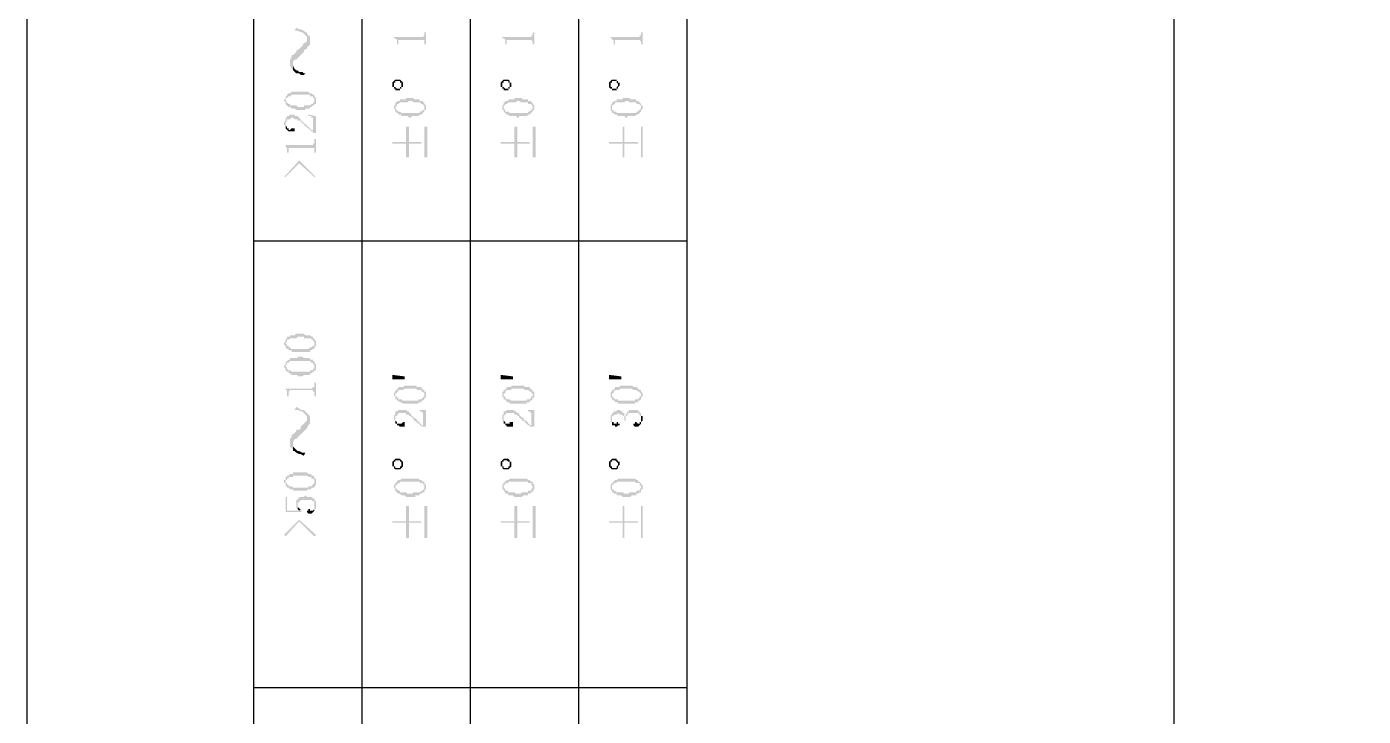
# Model space of a CAD drawing. Header units: millimetres. Extents: x 7018 to 13530, y 4187 to 5692.
# Drawn here: x 7512.01 to 7551.54, y 4781.59 to 4802 of the extents above; entities that cross this region are included whole.
import ezdxf

# ---------------------------------------------------------------- set-up
doc = ezdxf.new("R2010")
doc.units = ezdxf.units.MM

msp = doc.modelspace()

# ---------------------------------------------------------------- hatches: boundary and pattern name
at = {"transparency": 33554559}
for points in [[(7519.799, 4800.932), (7519.799, 4800.842), (7519.844, 4800.751), (7519.89, 4800.706), (7519.89, 4800.887), (7519.89, 4800.977), (7519.935, 4801.022), (7519.98, 4801.022), (7520.025, 4801.067), (7520.07, 4801.113), (7520.115, 4801.158), (7520.16, 4801.203), (7520.206, 4801.248), (7520.206, 4801.293), (7520.251, 4801.338), (7520.296, 4801.338), (7520.296, 4801.609), (7520.296, 4801.564), (7520.251, 4801.519), (7520.206, 4801.519), (7520.16, 4801.428), (7520.115, 4801.383), (7520.115, 4801.383), (7520.07, 4801.338), (7519.98, 4801.293), (7519.98, 4801.248), (7519.935, 4801.203), (7519.89, 4801.158), (7519.844, 4801.158), (7519.844, 4801.113), (7519.799, 4801.022), (7519.799, 4800.977)], [(7519.935, 4801.88), (7520.025, 4801.88), (7520.115, 4801.835), (7520.16, 4801.835), (7520.206, 4801.79), (7520.206, 4801.79), (7520.251, 4801.744), (7520.296, 4801.699), (7520.296, 4801.338), (7520.296, 4801.383), (7520.341, 4801.428), (7520.386, 4801.474), (7520.386, 4801.699), (7520.341, 4801.744), (7520.296, 4801.79), (7520.296, 4801.835), (7520.251, 4801.835), (7520.206, 4801.88), (7520.115, 4801.925), (7520.07, 4801.925), (7519.98, 4801.97)], [(7522.868, 4801.699), (7522.868, 4801.654), (7522.913, 4801.654), (7522.959, 4801.609), (7522.959, 4801.564), (7522.959, 4801.474), (7523.004, 4801.474), (7523.004, 4801.564), (7523.004, 4801.609), (7523.771, 4801.609), (7523.771, 4801.564), (7523.771, 4801.474), (7523.816, 4801.474), (7523.816, 4801.835), (7523.771, 4801.835), (7523.771, 4801.79), (7523.771, 4801.744), (7523.771, 4801.744), (7523.726, 4801.699), (7523.681, 4801.699)], [(7526.073, 4801.699), (7526.073, 4801.654), (7526.118, 4801.654), (7526.163, 4801.609), (7526.163, 4801.564), (7526.163, 4801.474), (7526.208, 4801.474), (7526.208, 4801.564), (7526.208, 4801.609), (7526.93, 4801.609), (7526.975, 4801.564), (7526.975, 4801.474), (7527.02, 4801.474), (7527.02, 4801.835), (7526.975, 4801.835), (7526.975, 4801.79), (7526.975, 4801.744), (7526.93, 4801.744), (7526.93, 4801.699), (7526.885, 4801.699)], [(7529.277, 4801.699), (7529.277, 4801.654), (7529.322, 4801.654), (7529.322, 4801.609), (7529.367, 4801.609), (7529.367, 4801.564), (7529.367, 4801.474), (7529.412, 4801.474), (7529.412, 4801.564), (7529.412, 4801.609), (7530.135, 4801.609), (7530.18, 4801.564), (7530.18, 4801.474), (7530.225, 4801.474), (7530.225, 4801.835), (7530.18, 4801.835), (7530.18, 4801.79), (7530.18, 4801.744), (7530.135, 4801.744), (7530.135, 4801.699), (7530.089, 4801.699)], [(7519.89, 4800.706), (7519.89, 4800.706), (7519.935, 4800.661), (7519.98, 4800.616), (7520.07, 4800.616), (7520.115, 4800.571), (7520.206, 4800.571), (7520.251, 4800.616), (7520.206, 4800.616), (7520.16, 4800.661), (7520.07, 4800.661), (7520.025, 4800.706), (7519.98, 4800.706), (7519.935, 4800.751), (7519.89, 4800.842), (7519.89, 4800.887)], [(7522.823, 4800.3), (7522.823, 4800.255), (7522.823, 4800.21), (7522.868, 4800.21), (7522.868, 4800.165), (7522.868, 4800.3), (7522.868, 4800.345), (7522.913, 4800.345), (7522.913, 4800.39), (7523.049, 4800.39), (7523.049, 4800.345), (7523.094, 4800.345), (7523.094, 4800.3), (7523.094, 4800.165), (7523.094, 4800.21), (7523.139, 4800.21), (7523.139, 4800.255), (7523.139, 4800.3), (7523.139, 4800.345), (7523.139, 4800.345), (7523.094, 4800.39), (7523.094, 4800.39), (7523.049, 4800.436), (7522.913, 4800.436), (7522.868, 4800.39), (7522.868, 4800.39), (7522.823, 4800.345)], [(7526.028, 4800.3), (7526.028, 4800.255), (7526.028, 4800.21), (7526.073, 4800.21), (7526.073, 4800.165), (7526.073, 4800.3), (7526.073, 4800.345), (7526.118, 4800.345), (7526.118, 4800.39), (7526.253, 4800.39), (7526.253, 4800.345), (7526.298, 4800.345), (7526.298, 4800.3), (7526.298, 4800.165), (7526.298, 4800.21), (7526.343, 4800.21), (7526.343, 4800.255), (7526.343, 4800.3), (7526.343, 4800.345), (7526.298, 4800.345), (7526.298, 4800.39), (7526.298, 4800.39), (7526.253, 4800.436), (7526.118, 4800.436), (7526.073, 4800.39), (7526.073, 4800.39), (7526.028, 4800.345)], [(7529.232, 4800.3), (7529.232, 4800.255), (7529.232, 4800.21), (7529.232, 4800.21), (7529.277, 4800.165), (7529.277, 4800.3), (7529.277, 4800.345), (7529.322, 4800.345), (7529.322, 4800.39), (7529.458, 4800.39), (7529.458, 4800.345), (7529.458, 4800.345), (7529.503, 4800.3), (7529.503, 4800.165), (7529.503, 4800.21), (7529.503, 4800.21), (7529.548, 4800.255), (7529.548, 4800.3), (7529.548, 4800.345), (7529.503, 4800.345), (7529.503, 4800.39), (7529.458, 4800.39), (7529.458, 4800.436), (7529.322, 4800.436), (7529.277, 4800.39), (7529.277, 4800.39), (7529.232, 4800.345)], [(7519.619, 4799.804), (7519.619, 4799.804), (7519.664, 4799.759), (7519.664, 4799.713), (7519.664, 4799.849), (7519.664, 4799.849), (7519.709, 4799.894), (7519.709, 4799.894), (7519.754, 4799.939), (7519.799, 4799.939), (7519.844, 4799.984), (7520.386, 4799.984), (7520.386, 4799.939), (7520.476, 4799.939), (7520.476, 4799.894), (7520.521, 4799.894), (7520.521, 4799.849), (7520.521, 4799.804), (7520.521, 4799.984), (7520.476, 4799.984), (7520.431, 4800.029), (7520.386, 4800.029), (7520.341, 4800.074), (7519.844, 4800.074), (7519.799, 4800.029), (7519.754, 4800.029), (7519.709, 4799.984), (7519.709, 4799.939), (7519.664, 4799.939), (7519.664, 4799.849), (7519.619, 4799.849)], [(7522.868, 4800.165), (7522.913, 4800.165), (7522.913, 4800.12), (7523.049, 4800.12), (7523.049, 4800.165), (7523.094, 4800.165), (7523.094, 4800.3), (7523.094, 4800.255), (7523.094, 4800.21), (7523.049, 4800.21), (7523.049, 4800.165), (7522.959, 4800.165), (7522.913, 4800.21), (7522.868, 4800.21), (7522.868, 4800.3), (7522.868, 4800.3)], [(7526.073, 4800.165), (7526.118, 4800.165), (7526.118, 4800.12), (7526.253, 4800.12), (7526.253, 4800.165), (7526.298, 4800.165), (7526.298, 4800.3), (7526.298, 4800.255), (7526.298, 4800.21), (7526.253, 4800.21), (7526.253, 4800.165), (7526.163, 4800.165), (7526.118, 4800.21), (7526.073, 4800.21), (7526.073, 4800.3), (7526.073, 4800.3)], [(7529.277, 4800.165), (7529.322, 4800.165), (7529.322, 4800.12), (7529.458, 4800.12), (7529.458, 4800.165), (7529.503, 4800.165), (7529.503, 4800.3), (7529.503, 4800.255), (7529.503, 4800.255), (7529.458, 4800.21), (7529.458, 4800.165), (7529.322, 4800.165), (7529.322, 4800.21), (7529.277, 4800.21), (7529.277, 4800.3), (7529.277, 4800.3)], [(7519.664, 4799.713), (7519.709, 4799.668), (7519.709, 4799.668), (7519.754, 4799.623), (7519.799, 4799.623), (7519.844, 4799.578), (7519.935, 4799.578), (7519.98, 4799.533), (7520.251, 4799.533), (7520.251, 4799.578), (7520.386, 4799.578), (7520.386, 4799.623), (7520.431, 4799.623), (7520.476, 4799.668), (7520.521, 4799.668), (7520.521, 4799.713), (7520.567, 4799.713), (7520.567, 4799.759), (7520.567, 4799.804), (7520.567, 4799.849), (7520.567, 4799.894), (7520.567, 4799.894), (7520.521, 4799.939), (7520.521, 4799.804), (7520.521, 4799.759), (7520.476, 4799.759), (7520.476, 4799.713), (7520.431, 4799.713), (7520.386, 4799.668), (7520.206, 4799.668), (7520.206, 4799.623), (7520.025, 4799.623), (7519.98, 4799.668), (7519.799, 4799.668), (7519.799, 4799.713), (7519.754, 4799.713), (7519.709, 4799.759), (7519.709, 4799.759), (7519.664, 4799.804), (7519.664, 4799.804)], [(7522.868, 4799.623), (7522.868, 4799.578), (7522.868, 4799.578), (7522.913, 4799.533), (7522.913, 4799.488), (7522.913, 4799.623), (7522.913, 4799.623), (7522.959, 4799.668), (7522.959, 4799.713), (7523.004, 4799.713), (7523.049, 4799.759), (7523.274, 4799.759), (7523.32, 4799.804), (7523.41, 4799.804), (7523.455, 4799.759), (7523.636, 4799.759), (7523.681, 4799.713), (7523.726, 4799.713), (7523.726, 4799.668), (7523.771, 4799.668), (7523.771, 4799.623), (7523.771, 4799.759), (7523.726, 4799.759), (7523.726, 4799.804), (7523.636, 4799.804), (7523.636, 4799.849), (7523.455, 4799.849), (7523.455, 4799.894), (7523.229, 4799.894), (7523.229, 4799.849), (7523.049, 4799.849), (7523.049, 4799.804), (7522.959, 4799.804), (7522.959, 4799.759), (7522.913, 4799.759), (7522.913, 4799.713), (7522.913, 4799.668), (7522.868, 4799.668)], [(7522.913, 4799.488), (7522.959, 4799.443), (7523.004, 4799.443), (7523.004, 4799.397), (7523.094, 4799.397), (7523.094, 4799.352), (7523.274, 4799.352), (7523.32, 4799.307), (7523.365, 4799.307), (7523.41, 4799.352), (7523.59, 4799.352), (7523.636, 4799.397), (7523.681, 4799.397), (7523.726, 4799.443), (7523.726, 4799.443), (7523.771, 4799.488), (7523.771, 4799.533), (7523.816, 4799.533), (7523.816, 4799.578), (7523.816, 4799.623), (7523.816, 4799.668), (7523.816, 4799.668), (7523.771, 4799.713), (7523.771, 4799.578), (7523.771, 4799.533), (7523.726, 4799.533), (7523.681, 4799.488), (7523.636, 4799.488), (7523.636, 4799.443), (7523.094, 4799.443), (7523.049, 4799.488), (7523.004, 4799.488), (7522.959, 4799.533), (7522.959, 4799.533), (7522.913, 4799.578), (7522.913, 4799.623)], [(7526.073, 4799.623), (7526.073, 4799.578), (7526.073, 4799.533), (7526.118, 4799.533), (7526.118, 4799.488), (7526.118, 4799.623), (7526.118, 4799.668), (7526.163, 4799.668), (7526.163, 4799.713), (7526.208, 4799.713), (7526.253, 4799.759), (7526.479, 4799.759), (7526.524, 4799.804), (7526.614, 4799.804), (7526.614, 4799.759), (7526.84, 4799.759), (7526.84, 4799.713), (7526.93, 4799.713), (7526.93, 4799.668), (7526.975, 4799.668), (7526.975, 4799.623), (7526.975, 4799.759), (7526.93, 4799.759), (7526.93, 4799.804), (7526.84, 4799.804), (7526.84, 4799.849), (7526.659, 4799.849), (7526.659, 4799.894), (7526.434, 4799.894), (7526.434, 4799.849), (7526.253, 4799.849), (7526.253, 4799.804), (7526.163, 4799.804), (7526.163, 4799.759), (7526.118, 4799.759), (7526.118, 4799.713), (7526.118, 4799.713), (7526.073, 4799.668)], [(7526.118, 4799.488), (7526.163, 4799.443), (7526.163, 4799.443), (7526.208, 4799.397), (7526.253, 4799.397), (7526.298, 4799.352), (7526.479, 4799.352), (7526.524, 4799.307), (7526.569, 4799.307), (7526.569, 4799.352), (7526.795, 4799.352), (7526.84, 4799.397), (7526.885, 4799.397), (7526.93, 4799.443), (7526.93, 4799.443), (7526.975, 4799.488), (7526.975, 4799.533), (7527.02, 4799.533), (7527.02, 4799.578), (7527.02, 4799.623), (7527.02, 4799.668), (7527.02, 4799.668), (7526.975, 4799.713), (7526.975, 4799.578), (7526.975, 4799.578), (7526.93, 4799.533), (7526.93, 4799.533), (7526.885, 4799.488), (7526.84, 4799.488), (7526.84, 4799.443), (7526.298, 4799.443), (7526.253, 4799.488), (7526.163, 4799.488), (7526.163, 4799.533), (7526.163, 4799.533), (7526.118, 4799.578), (7526.118, 4799.623)], [(7529.277, 4799.623), (7529.277, 4799.578), (7529.277, 4799.533), (7529.277, 4799.533), (7529.322, 4799.488), (7529.322, 4799.623), (7529.322, 4799.668), (7529.367, 4799.668), (7529.367, 4799.713), (7529.412, 4799.713), (7529.412, 4799.759), (7529.683, 4799.759), (7529.728, 4799.804), (7529.819, 4799.804), (7529.819, 4799.759), (7530.044, 4799.759), (7530.044, 4799.713), (7530.135, 4799.713), (7530.135, 4799.668), (7530.18, 4799.668), (7530.18, 4799.623), (7530.18, 4799.713), (7530.135, 4799.759), (7530.135, 4799.759), (7530.089, 4799.804), (7530.044, 4799.804), (7530.044, 4799.849), (7529.864, 4799.849), (7529.819, 4799.894), (7529.638, 4799.894), (7529.638, 4799.849), (7529.458, 4799.849), (7529.458, 4799.804), (7529.367, 4799.804), (7529.367, 4799.759), (7529.322, 4799.759), (7529.322, 4799.713), (7529.322, 4799.713), (7529.277, 4799.668)], [(7529.322, 4799.488), (7529.322, 4799.443), (7529.367, 4799.443), (7529.412, 4799.397), (7529.458, 4799.397), (7529.503, 4799.352), (7529.683, 4799.352), (7529.728, 4799.307), (7529.774, 4799.307), (7529.774, 4799.352), (7529.999, 4799.352), (7530.044, 4799.397), (7530.089, 4799.397), (7530.135, 4799.443), (7530.135, 4799.443), (7530.18, 4799.488), (7530.18, 4799.533), (7530.18, 4799.533), (7530.225, 4799.578), (7530.225, 4799.623), (7530.225, 4799.668), (7530.18, 4799.668), (7530.18, 4799.713), (7530.18, 4799.578), (7530.18, 4799.578), (7530.135, 4799.533), (7530.135, 4799.533), (7530.089, 4799.488), (7530.044, 4799.488), (7530.044, 4799.443), (7529.458, 4799.443), (7529.458, 4799.488), (7529.367, 4799.488), (7529.367, 4799.533), (7529.322, 4799.533), (7529.322, 4799.578), (7529.322, 4799.623)], [(7519.619, 4799.127), (7519.619, 4799.082), (7519.664, 4799.082), (7519.664, 4798.991), (7519.664, 4799.127), (7519.664, 4799.172), (7519.664, 4799.172), (7519.709, 4799.217), (7519.709, 4799.262), (7519.799, 4799.262), (7519.844, 4799.307), (7519.89, 4799.307), (7519.935, 4799.262), (7520.025, 4799.262), (7520.025, 4799.217), (7520.115, 4799.217), (7520.115, 4799.172), (7520.16, 4799.172), (7520.16, 4799.127), (7520.206, 4799.127), (7520.206, 4799.082), (7520.251, 4799.082), (7520.251, 4799.036), (7520.296, 4799.036), (7520.296, 4798.991), (7520.341, 4798.991), (7520.386, 4798.946), (7520.386, 4798.946), (7520.431, 4798.901), (7520.476, 4798.901), (7520.476, 4798.856), (7520.476, 4798.946), (7520.431, 4798.946), (7520.386, 4798.991), (7520.386, 4798.991), (7520.341, 4799.036), (7520.341, 4799.036), (7520.296, 4799.082), (7520.296, 4799.082), (7520.251, 4799.127), (7520.206, 4799.127), (7520.206, 4799.172), (7520.16, 4799.172), (7520.16, 4799.217), (7520.115, 4799.217), (7520.115, 4799.262), (7520.115, 4799.262), (7520.07, 4799.307), (7520.07, 4799.307), (7520.025, 4799.352), (7519.935, 4799.352), (7519.935, 4799.397), (7519.799, 4799.397), (7519.754, 4799.352), (7519.709, 4799.352), (7519.709, 4799.307), (7519.664, 4799.307), (7519.664, 4799.262), (7519.664, 4799.217), (7519.664, 4799.217), (7519.619, 4799.172)], [(7520.341, 4799.397), (7520.341, 4799.352), (7520.431, 4799.352), (7520.431, 4799.307), (7520.476, 4799.307), (7520.476, 4799.262), (7520.476, 4798.856), (7520.567, 4798.856), (7520.567, 4799.352)], [(7519.664, 4798.991), (7519.664, 4798.991), (7519.709, 4798.946), (7519.709, 4798.946), (7519.754, 4798.901), (7519.935, 4798.901), (7519.935, 4798.991), (7519.844, 4798.991), (7519.799, 4798.946), (7519.754, 4798.946), (7519.754, 4798.991), (7519.709, 4798.991), (7519.709, 4799.036), (7519.709, 4799.036), (7519.664, 4799.082), (7519.664, 4799.127)], [(7522.823, 4798.585), (7522.823, 4798.54), (7523.229, 4798.54), (7523.229, 4798.134), (7523.32, 4798.134), (7523.32, 4798.54), (7523.681, 4798.54), (7523.681, 4798.585), (7523.32, 4798.585), (7523.32, 4799.036), (7523.229, 4799.036), (7523.229, 4798.585)], [(7523.861, 4798.134), (7523.861, 4799.036), (7523.771, 4799.036), (7523.771, 4798.134)], [(7526.028, 4798.585), (7526.028, 4798.54), (7526.434, 4798.54), (7526.434, 4798.134), (7526.524, 4798.134), (7526.524, 4798.54), (7526.885, 4798.54), (7526.885, 4798.585), (7526.524, 4798.585), (7526.524, 4799.036), (7526.434, 4799.036), (7526.434, 4798.585)], [(7527.066, 4798.134), (7527.066, 4799.036), (7526.975, 4799.036), (7526.975, 4798.134)], [(7529.232, 4798.585), (7529.232, 4798.54), (7529.638, 4798.54), (7529.638, 4798.134), (7529.683, 4798.134), (7529.683, 4798.54), (7530.089, 4798.54), (7530.089, 4798.585), (7529.683, 4798.585), (7529.683, 4799.036), (7529.638, 4799.036), (7529.638, 4798.585)], [(7530.225, 4798.134), (7530.225, 4799.036), (7530.18, 4799.036), (7530.18, 4798.134)], [(7519.619, 4798.495), (7519.664, 4798.495), (7519.664, 4798.45), (7519.664, 4798.45), (7519.709, 4798.405), (7519.709, 4798.359), (7519.709, 4798.269), (7519.754, 4798.269), (7519.754, 4798.405), (7520.521, 4798.405), (7520.521, 4798.359), (7520.521, 4798.269), (7520.567, 4798.269), (7520.567, 4798.675), (7520.521, 4798.675), (7520.521, 4798.585), (7520.521, 4798.54), (7520.476, 4798.54), (7520.476, 4798.495), (7520.431, 4798.495)], [(7519.619, 4797.547), (7519.664, 4797.547), (7520.07, 4797.953), (7520.521, 4797.547), (7520.567, 4797.547), (7520.07, 4798.044)], [(7519.619, 4792.642), (7519.619, 4792.597), (7519.619, 4792.597), (7519.664, 4792.552), (7519.664, 4792.506), (7519.664, 4792.642), (7519.664, 4792.642), (7519.709, 4792.687), (7519.709, 4792.732), (7519.754, 4792.732), (7519.799, 4792.777), (7519.98, 4792.777), (7520.025, 4792.822), (7520.206, 4792.822), (7520.206, 4792.777), (7520.431, 4792.777), (7520.431, 4792.732), (7520.476, 4792.732), (7520.476, 4792.687), (7520.521, 4792.687), (7520.521, 4792.642), (7520.521, 4792.777), (7520.476, 4792.777), (7520.476, 4792.822), (7520.431, 4792.822), (7520.386, 4792.868), (7520.251, 4792.868), (7520.206, 4792.913), (7519.98, 4792.913), (7519.935, 4792.868), (7519.799, 4792.868), (7519.799, 4792.822), (7519.709, 4792.822), (7519.709, 4792.777), (7519.709, 4792.777), (7519.664, 4792.732), (7519.664, 4792.687), (7519.664, 4792.687)], [(7519.664, 4792.506), (7519.709, 4792.461), (7519.754, 4792.461), (7519.754, 4792.416), (7519.844, 4792.416), (7519.844, 4792.371), (7520.386, 4792.371), (7520.386, 4792.416), (7520.431, 4792.416), (7520.476, 4792.461), (7520.521, 4792.461), (7520.521, 4792.506), (7520.521, 4792.506), (7520.567, 4792.552), (7520.567, 4792.597), (7520.567, 4792.642), (7520.567, 4792.687), (7520.567, 4792.687), (7520.521, 4792.732), (7520.521, 4792.597), (7520.521, 4792.552), (7520.476, 4792.552), (7520.431, 4792.506), (7520.386, 4792.506), (7520.341, 4792.461), (7519.844, 4792.461), (7519.799, 4792.506), (7519.754, 4792.506), (7519.754, 4792.552), (7519.709, 4792.552), (7519.709, 4792.597), (7519.664, 4792.597), (7519.664, 4792.642)], [(7519.619, 4791.965), (7519.619, 4791.92), (7519.619, 4791.92), (7519.664, 4791.875), (7519.664, 4791.829), (7519.664, 4791.965), (7519.664, 4791.965), (7519.709, 4792.01), (7519.709, 4792.055), (7519.754, 4792.055), (7519.799, 4792.1), (7520.386, 4792.1), (7520.431, 4792.055), (7520.476, 4792.055), (7520.476, 4792.01), (7520.521, 4792.01), (7520.521, 4791.965), (7520.521, 4792.1), (7520.476, 4792.1), (7520.476, 4792.145), (7520.386, 4792.145), (7520.386, 4792.191), (7520.206, 4792.191), (7520.16, 4792.236), (7520.025, 4792.236), (7520.025, 4792.191), (7519.799, 4792.191), (7519.799, 4792.145), (7519.754, 4792.145), (7519.709, 4792.1), (7519.709, 4792.1), (7519.664, 4792.055), (7519.664, 4792.01), (7519.664, 4792.01)], [(7519.664, 4791.829), (7519.709, 4791.784), (7519.754, 4791.784), (7519.754, 4791.739), (7519.799, 4791.739), (7519.844, 4791.694), (7520.025, 4791.694), (7520.025, 4791.649), (7520.16, 4791.649), (7520.206, 4791.694), (7520.386, 4791.694), (7520.386, 4791.739), (7520.431, 4791.739), (7520.476, 4791.784), (7520.521, 4791.784), (7520.521, 4791.829), (7520.567, 4791.829), (7520.567, 4791.875), (7520.567, 4791.965), (7520.567, 4792.01), (7520.567, 4792.01), (7520.521, 4792.055), (7520.521, 4791.92), (7520.521, 4791.875), (7520.476, 4791.875), (7520.476, 4791.829), (7520.386, 4791.829), (7520.386, 4791.784), (7519.844, 4791.784), (7519.799, 4791.829), (7519.754, 4791.829), (7519.709, 4791.875), (7519.709, 4791.92), (7519.664, 4791.92), (7519.664, 4791.965)], [(7519.619, 4791.288), (7519.664, 4791.288), (7519.664, 4791.243), (7519.709, 4791.243), (7519.709, 4791.198), (7519.709, 4791.062), (7519.754, 4791.062), (7519.754, 4791.198), (7519.754, 4791.198), (7519.799, 4791.243), (7520.476, 4791.243), (7520.476, 4791.198), (7520.521, 4791.198), (7520.521, 4791.062), (7520.567, 4791.062), (7520.567, 4791.468), (7520.521, 4791.468), (7520.521, 4791.378), (7520.521, 4791.333), (7520.476, 4791.333), (7520.431, 4791.288)], [(7522.823, 4791.694), (7523.184, 4791.649), (7523.184, 4791.559), (7522.823, 4791.559)], [(7522.868, 4791.107), (7522.868, 4791.062), (7522.913, 4791.062), (7522.913, 4791.017), (7522.913, 4790.972), (7522.913, 4791.107), (7522.913, 4791.152), (7522.959, 4791.152), (7522.959, 4791.198), (7523.004, 4791.198), (7523.004, 4791.243), (7523.139, 4791.243), (7523.184, 4791.288), (7523.545, 4791.288), (7523.545, 4791.243), (7523.681, 4791.243), (7523.681, 4791.198), (7523.726, 4791.198), (7523.771, 4791.152), (7523.771, 4791.107), (7523.771, 4791.243), (7523.726, 4791.243), (7523.726, 4791.288), (7523.681, 4791.288), (7523.681, 4791.333), (7523.545, 4791.333), (7523.545, 4791.378), (7523.184, 4791.378), (7523.139, 4791.333), (7523.004, 4791.333), (7523.004, 4791.288), (7522.959, 4791.288), (7522.959, 4791.243), (7522.913, 4791.243), (7522.913, 4791.198), (7522.913, 4791.198), (7522.868, 4791.152)], [(7526.028, 4791.694), (7526.389, 4791.649), (7526.389, 4791.559), (7526.028, 4791.559)], [(7526.073, 4791.107), (7526.073, 4791.062), (7526.073, 4791.062), (7526.118, 4791.017), (7526.118, 4790.972), (7526.118, 4791.107), (7526.118, 4791.152), (7526.163, 4791.152), (7526.163, 4791.198), (7526.163, 4791.198), (7526.208, 4791.243), (7526.343, 4791.243), (7526.343, 4791.288), (7526.705, 4791.288), (7526.75, 4791.243), (7526.84, 4791.243), (7526.885, 4791.198), (7526.93, 4791.198), (7526.93, 4791.152), (7526.975, 4791.152), (7526.975, 4791.107), (7526.975, 4791.243), (7526.93, 4791.243), (7526.93, 4791.288), (7526.885, 4791.288), (7526.885, 4791.333), (7526.75, 4791.333), (7526.705, 4791.378), (7526.343, 4791.378), (7526.343, 4791.333), (7526.208, 4791.333), (7526.208, 4791.288), (7526.163, 4791.288), (7526.163, 4791.243), (7526.118, 4791.243), (7526.118, 4791.198), (7526.073, 4791.198)], [(7529.232, 4791.694), (7529.593, 4791.649), (7529.593, 4791.559), (7529.232, 4791.559)], [(7529.277, 4791.107), (7529.277, 4791.062), (7529.277, 4791.017), (7529.322, 4791.017), (7529.322, 4790.972), (7529.322, 4791.107), (7529.322, 4791.152), (7529.367, 4791.152), (7529.367, 4791.198), (7529.367, 4791.198), (7529.412, 4791.243), (7529.548, 4791.243), (7529.548, 4791.288), (7529.909, 4791.288), (7529.954, 4791.243), (7530.044, 4791.243), (7530.089, 4791.198), (7530.135, 4791.198), (7530.135, 4791.152), (7530.18, 4791.152), (7530.18, 4791.107), (7530.18, 4791.243), (7530.135, 4791.243), (7530.089, 4791.288), (7530.089, 4791.288), (7530.044, 4791.333), (7529.954, 4791.333), (7529.909, 4791.378), (7529.548, 4791.378), (7529.548, 4791.333), (7529.412, 4791.333), (7529.412, 4791.288), (7529.367, 4791.288), (7529.367, 4791.243), (7529.322, 4791.243), (7529.322, 4791.198), (7529.277, 4791.198)], [(7522.913, 4790.972), (7522.959, 4790.972), (7522.959, 4790.927), (7523.004, 4790.927), (7523.049, 4790.882), (7523.094, 4790.882), (7523.139, 4790.837), (7523.59, 4790.837), (7523.59, 4790.882), (7523.681, 4790.882), (7523.681, 4790.927), (7523.726, 4790.927), (7523.771, 4790.972), (7523.771, 4791.017), (7523.816, 4791.017), (7523.816, 4791.062), (7523.816, 4791.107), (7523.816, 4791.152), (7523.816, 4791.198), (7523.771, 4791.198), (7523.771, 4791.243), (7523.771, 4791.062), (7523.771, 4791.062), (7523.726, 4791.017), (7523.726, 4791.017), (7523.681, 4790.972), (7523.59, 4790.972), (7523.59, 4790.927), (7523.139, 4790.927), (7523.094, 4790.972), (7523.004, 4790.972), (7523.004, 4791.017), (7522.959, 4791.017), (7522.959, 4791.062), (7522.913, 4791.062), (7522.913, 4791.107)], [(7526.118, 4790.972), (7526.163, 4790.972), (7526.163, 4790.927), (7526.208, 4790.927), (7526.208, 4790.882), (7526.298, 4790.882), (7526.298, 4790.837), (7526.795, 4790.837), (7526.795, 4790.882), (7526.885, 4790.882), (7526.885, 4790.927), (7526.93, 4790.927), (7526.975, 4790.972), (7526.975, 4791.017), (7527.02, 4791.017), (7527.02, 4791.062), (7527.02, 4791.107), (7527.02, 4791.152), (7527.02, 4791.198), (7526.975, 4791.198), (7526.975, 4791.243), (7526.975, 4791.062), (7526.93, 4791.062), (7526.93, 4791.017), (7526.93, 4791.017), (7526.885, 4790.972), (7526.795, 4790.972), (7526.795, 4790.927), (7526.343, 4790.927), (7526.298, 4790.972), (7526.208, 4790.972), (7526.163, 4791.017), (7526.163, 4791.062), (7526.118, 4791.062), (7526.118, 4791.107)], [(7529.322, 4790.972), (7529.322, 4790.972), (7529.367, 4790.927), (7529.412, 4790.927), (7529.412, 4790.882), (7529.503, 4790.882), (7529.503, 4790.837), (7529.999, 4790.837), (7529.999, 4790.882), (7530.089, 4790.882), (7530.089, 4790.927), (7530.135, 4790.927), (7530.18, 4790.972), (7530.18, 4791.017), (7530.18, 4791.017), (7530.225, 4791.062), (7530.225, 4791.107), (7530.225, 4791.152), (7530.225, 4791.152), (7530.18, 4791.198), (7530.18, 4791.243), (7530.18, 4791.062), (7530.135, 4791.062), (7530.135, 4791.017), (7530.135, 4791.017), (7530.089, 4790.972), (7529.999, 4790.972), (7529.999, 4790.927), (7529.503, 4790.927), (7529.503, 4790.972), (7529.412, 4790.972), (7529.367, 4791.017), (7529.367, 4791.017), (7529.322, 4791.062), (7529.322, 4791.107)], [(7519.935, 4790.656), (7520.025, 4790.656), (7520.115, 4790.611), (7520.16, 4790.611), (7520.206, 4790.566), (7520.206, 4790.566), (7520.251, 4790.521), (7520.296, 4790.476), (7520.296, 4790.114), (7520.296, 4790.114), (7520.341, 4790.205), (7520.386, 4790.25), (7520.386, 4790.476), (7520.341, 4790.521), (7520.296, 4790.566), (7520.296, 4790.566), (7520.251, 4790.611), (7520.206, 4790.656), (7520.115, 4790.656), (7520.07, 4790.701), (7519.98, 4790.746)], [(7522.868, 4790.43), (7522.868, 4790.385), (7522.868, 4790.385), (7522.913, 4790.34), (7522.913, 4790.295), (7522.913, 4790.43), (7522.913, 4790.476), (7522.959, 4790.476), (7522.959, 4790.521), (7523.004, 4790.521), (7523.004, 4790.566), (7523.229, 4790.566), (7523.229, 4790.521), (7523.32, 4790.521), (7523.32, 4790.476), (7523.365, 4790.476), (7523.41, 4790.43), (7523.41, 4790.43), (7523.455, 4790.385), (7523.455, 4790.34), (7523.5, 4790.34), (7523.545, 4790.295), (7523.545, 4790.295), (7523.59, 4790.25), (7523.636, 4790.25), (7523.636, 4790.205), (7523.681, 4790.205), (7523.681, 4790.16), (7523.726, 4790.16), (7523.726, 4790.205), (7523.681, 4790.205), (7523.681, 4790.25), (7523.636, 4790.25), (7523.636, 4790.295), (7523.59, 4790.295), (7523.59, 4790.34), (7523.545, 4790.34), (7523.545, 4790.385), (7523.5, 4790.385), (7523.5, 4790.43), (7523.455, 4790.43), (7523.41, 4790.476), (7523.41, 4790.476), (7523.365, 4790.521), (7523.365, 4790.566), (7523.32, 4790.566), (7523.32, 4790.611), (7523.274, 4790.611), (7523.229, 4790.656), (7523.004, 4790.656), (7522.959, 4790.611), (7522.913, 4790.611), (7522.913, 4790.566), (7522.913, 4790.521), (7522.913, 4790.521), (7522.868, 4790.476)], [(7523.59, 4790.656), (7523.636, 4790.656), (7523.636, 4790.611), (7523.681, 4790.611), (7523.726, 4790.566), (7523.726, 4790.16), (7523.816, 4790.16), (7523.816, 4790.656)], [(7526.073, 4790.43), (7526.073, 4790.385), (7526.073, 4790.34), (7526.118, 4790.34), (7526.118, 4790.295), (7526.118, 4790.43), (7526.118, 4790.476), (7526.118, 4790.476), (7526.163, 4790.521), (7526.163, 4790.521), (7526.208, 4790.566), (7526.434, 4790.566), (7526.434, 4790.521), (7526.524, 4790.521), (7526.524, 4790.476), (7526.569, 4790.476), (7526.569, 4790.43), (7526.614, 4790.43), (7526.614, 4790.385), (7526.659, 4790.385), (7526.659, 4790.34), (7526.705, 4790.34), (7526.75, 4790.295), (7526.75, 4790.295), (7526.795, 4790.25), (7526.795, 4790.25), (7526.84, 4790.205), (7526.885, 4790.205), (7526.885, 4790.16), (7526.93, 4790.16), (7526.93, 4790.205), (7526.885, 4790.205), (7526.885, 4790.25), (7526.84, 4790.25), (7526.84, 4790.295), (7526.795, 4790.295), (7526.795, 4790.34), (7526.75, 4790.34), (7526.705, 4790.385), (7526.705, 4790.43), (7526.659, 4790.43), (7526.614, 4790.476), (7526.614, 4790.476), (7526.569, 4790.521), (7526.569, 4790.566), (7526.524, 4790.566), (7526.479, 4790.611), (7526.434, 4790.611), (7526.434, 4790.656), (7526.208, 4790.656), (7526.163, 4790.611), (7526.118, 4790.611), (7526.118, 4790.566), (7526.118, 4790.521), (7526.073, 4790.521)], [(7526.795, 4790.656), (7526.84, 4790.656), (7526.84, 4790.611), (7526.885, 4790.611), (7526.93, 4790.566), (7526.93, 4790.16), (7527.02, 4790.16), (7527.02, 4790.656)], [(7529.277, 4790.385), (7529.277, 4790.295), (7529.322, 4790.295), (7529.322, 4790.385), (7529.322, 4790.43), (7529.322, 4790.476), (7529.367, 4790.476), (7529.367, 4790.521), (7529.458, 4790.521), (7529.503, 4790.566), (7529.548, 4790.521), (7529.638, 4790.521), (7529.638, 4790.476), (7529.683, 4790.476), (7529.683, 4790.43), (7529.683, 4790.385), (7529.683, 4790.34), (7529.728, 4790.34), (7529.728, 4790.385), (7529.728, 4790.476), (7529.774, 4790.476), (7529.774, 4790.521), (7529.774, 4790.521), (7529.819, 4790.566), (7530.089, 4790.566), (7530.135, 4790.521), (7530.135, 4790.476), (7530.18, 4790.476), (7530.18, 4790.43), (7530.18, 4790.385), (7530.18, 4790.566), (7530.135, 4790.566), (7530.135, 4790.611), (7530.089, 4790.611), (7530.089, 4790.656), (7529.819, 4790.656), (7529.819, 4790.611), (7529.774, 4790.611), (7529.774, 4790.566), (7529.774, 4790.566), (7529.728, 4790.521), (7529.728, 4790.476), (7529.683, 4790.476), (7529.683, 4790.566), (7529.638, 4790.566), (7529.638, 4790.611), (7529.593, 4790.611), (7529.548, 4790.656), (7529.458, 4790.656), (7529.458, 4790.611), (7529.367, 4790.611), (7529.367, 4790.566), (7529.322, 4790.566), (7529.322, 4790.521), (7529.322, 4790.521), (7529.277, 4790.476), (7529.277, 4790.43)], [(7519.799, 4789.708), (7519.799, 4789.573), (7519.844, 4789.528), (7519.89, 4789.483), (7519.89, 4789.663), (7519.89, 4789.708), (7519.935, 4789.799), (7519.98, 4789.799), (7520.025, 4789.844), (7520.07, 4789.889), (7520.115, 4789.934), (7520.16, 4789.979), (7520.206, 4790.024), (7520.206, 4790.024), (7520.251, 4790.069), (7520.296, 4790.114), (7520.296, 4790.385), (7520.296, 4790.34), (7520.251, 4790.295), (7520.206, 4790.25), (7520.16, 4790.205), (7520.115, 4790.16), (7520.115, 4790.114), (7520.07, 4790.069), (7519.98, 4790.069), (7519.98, 4790.024), (7519.935, 4789.979), (7519.89, 4789.934), (7519.844, 4789.934), (7519.844, 4789.844), (7519.799, 4789.799), (7519.799, 4789.753)], [(7522.913, 4790.295), (7522.913, 4790.25), (7522.959, 4790.25), (7522.959, 4790.205), (7523.004, 4790.205), (7523.049, 4790.16), (7523.184, 4790.16), (7523.184, 4790.25), (7523.184, 4790.295), (7523.139, 4790.295), (7523.094, 4790.25), (7522.959, 4790.25), (7522.959, 4790.295), (7522.959, 4790.295), (7522.913, 4790.34), (7522.913, 4790.385), (7522.913, 4790.385)], [(7526.118, 4790.295), (7526.118, 4790.25), (7526.163, 4790.25), (7526.163, 4790.205), (7526.208, 4790.205), (7526.208, 4790.16), (7526.389, 4790.16), (7526.389, 4790.25), (7526.389, 4790.295), (7526.298, 4790.295), (7526.298, 4790.25), (7526.163, 4790.25), (7526.163, 4790.295), (7526.163, 4790.295), (7526.118, 4790.34), (7526.118, 4790.385), (7526.118, 4790.385)], [(7529.322, 4790.295), (7529.322, 4790.25), (7529.322, 4790.205), (7529.412, 4790.205), (7529.412, 4790.16), (7529.458, 4790.16), (7529.503, 4790.205), (7529.548, 4790.205), (7529.548, 4790.25), (7529.503, 4790.25), (7529.503, 4790.295), (7529.458, 4790.295), (7529.458, 4790.25), (7529.367, 4790.25), (7529.367, 4790.295), (7529.322, 4790.295), (7529.322, 4790.34), (7529.322, 4790.385)], [(7529.954, 4790.205), (7529.954, 4790.205), (7529.999, 4790.16), (7530.089, 4790.16), (7530.135, 4790.205), (7530.135, 4790.205), (7530.18, 4790.25), (7530.18, 4790.295), (7530.18, 4790.295), (7530.225, 4790.34), (7530.225, 4790.385), (7530.225, 4790.43), (7530.225, 4790.476), (7530.18, 4790.476), (7530.18, 4790.521), (7530.18, 4790.385), (7530.18, 4790.34), (7530.18, 4790.295), (7530.135, 4790.295), (7530.135, 4790.25), (7530.089, 4790.25), (7530.044, 4790.295), (7529.999, 4790.295), (7529.999, 4790.25), (7529.954, 4790.25)], [(7519.89, 4789.483), (7519.89, 4789.437), (7519.935, 4789.437), (7519.98, 4789.392), (7520.07, 4789.347), (7520.115, 4789.347), (7520.206, 4789.302), (7520.251, 4789.392), (7520.16, 4789.392), (7520.07, 4789.437), (7520.025, 4789.437), (7519.98, 4789.483), (7519.98, 4789.483), (7519.935, 4789.528), (7519.89, 4789.573), (7519.89, 4789.663)], [(7522.823, 4789.076), (7522.823, 4788.986), (7522.868, 4788.986), (7522.868, 4788.941), (7522.868, 4789.122), (7522.913, 4789.122), (7522.913, 4789.167), (7523.049, 4789.167), (7523.049, 4789.122), (7523.094, 4789.122), (7523.094, 4789.076), (7523.094, 4788.941), (7523.094, 4788.941), (7523.139, 4788.986), (7523.139, 4789.031), (7523.139, 4789.122), (7523.139, 4789.122), (7523.094, 4789.167), (7523.094, 4789.167), (7523.049, 4789.212), (7522.913, 4789.212), (7522.868, 4789.167), (7522.868, 4789.167), (7522.823, 4789.122)], [(7522.868, 4788.941), (7522.868, 4788.941), (7522.913, 4788.896), (7523.049, 4788.896), (7523.094, 4788.941), (7523.094, 4789.076), (7523.094, 4789.031), (7523.094, 4788.986), (7523.049, 4788.986), (7523.049, 4788.941), (7522.913, 4788.941), (7522.913, 4788.986), (7522.868, 4788.986), (7522.868, 4789.031), (7522.868, 4789.031)], [(7526.028, 4789.076), (7526.028, 4788.986), (7526.073, 4788.986), (7526.073, 4788.941), (7526.073, 4789.122), (7526.118, 4789.122), (7526.118, 4789.167), (7526.208, 4789.167), (7526.253, 4789.122), (7526.298, 4789.122), (7526.298, 4789.076), (7526.298, 4788.941), (7526.298, 4788.941), (7526.343, 4788.986), (7526.343, 4789.031), (7526.343, 4789.122), (7526.298, 4789.122), (7526.298, 4789.167), (7526.298, 4789.167), (7526.253, 4789.212), (7526.118, 4789.212), (7526.073, 4789.167), (7526.073, 4789.167), (7526.028, 4789.122)], [(7526.073, 4788.941), (7526.073, 4788.941), (7526.118, 4788.896), (7526.253, 4788.896), (7526.298, 4788.941), (7526.298, 4789.076), (7526.298, 4789.031), (7526.298, 4788.986), (7526.253, 4788.986), (7526.253, 4788.941), (7526.118, 4788.941), (7526.118, 4788.986), (7526.073, 4788.986), (7526.073, 4789.031), (7526.073, 4789.031)], [(7529.232, 4789.076), (7529.232, 4788.986), (7529.232, 4788.986), (7529.277, 4788.941), (7529.277, 4789.122), (7529.322, 4789.122), (7529.322, 4789.167), (7529.412, 4789.167), (7529.458, 4789.122), (7529.458, 4789.122), (7529.503, 4789.076), (7529.503, 4788.941), (7529.503, 4788.986), (7529.548, 4789.031), (7529.548, 4789.122), (7529.503, 4789.122), (7529.503, 4789.167), (7529.458, 4789.167), (7529.458, 4789.212), (7529.322, 4789.212), (7529.277, 4789.167), (7529.277, 4789.167), (7529.232, 4789.122)], [(7529.277, 4788.941), (7529.277, 4788.941), (7529.322, 4788.896), (7529.458, 4788.896), (7529.503, 4788.941), (7529.503, 4789.076), (7529.503, 4789.031), (7529.503, 4789.031), (7529.458, 4788.986), (7529.458, 4788.941), (7529.322, 4788.941), (7529.322, 4788.986), (7529.277, 4788.986), (7529.277, 4789.031), (7529.277, 4789.031)], [(7519.619, 4788.535), (7519.619, 4788.49), (7519.664, 4788.49), (7519.664, 4788.445), (7519.664, 4788.399), (7519.664, 4788.535), (7519.664, 4788.58), (7519.709, 4788.58), (7519.709, 4788.625), (7519.754, 4788.625), (7519.754, 4788.67), (7519.89, 4788.67), (7519.89, 4788.715), (7520.296, 4788.715), (7520.341, 4788.67), (7520.431, 4788.67), (7520.431, 4788.625), (7520.476, 4788.625), (7520.521, 4788.58), (7520.521, 4788.535), (7520.521, 4788.67), (7520.521, 4788.67), (7520.476, 4788.715), (7520.431, 4788.715), (7520.431, 4788.76), (7520.341, 4788.76), (7520.296, 4788.806), (7519.89, 4788.806), (7519.89, 4788.76), (7519.799, 4788.76), (7519.754, 4788.715), (7519.709, 4788.715), (7519.709, 4788.67), (7519.664, 4788.67), (7519.664, 4788.625), (7519.664, 4788.58), (7519.619, 4788.58)], [(7519.664, 4788.399), (7519.709, 4788.399), (7519.709, 4788.354), (7519.754, 4788.354), (7519.799, 4788.309), (7519.89, 4788.309), (7519.89, 4788.264), (7520.296, 4788.264), (7520.341, 4788.309), (7520.431, 4788.309), (7520.431, 4788.354), (7520.521, 4788.354), (7520.521, 4788.399), (7520.521, 4788.399), (7520.567, 4788.445), (7520.567, 4788.49), (7520.567, 4788.535), (7520.567, 4788.58), (7520.567, 4788.625), (7520.521, 4788.625), (7520.521, 4788.67), (7520.521, 4788.535), (7520.521, 4788.49), (7520.521, 4788.49), (7520.476, 4788.445), (7520.476, 4788.445), (7520.431, 4788.399), (7520.341, 4788.399), (7520.341, 4788.354), (7519.89, 4788.354), (7519.844, 4788.399), (7519.754, 4788.399), (7519.754, 4788.445), (7519.709, 4788.445), (7519.709, 4788.49), (7519.664, 4788.49), (7519.664, 4788.535)], [(7522.868, 4788.354), (7522.868, 4788.354), (7522.913, 4788.309), (7522.913, 4788.264), (7522.913, 4788.399), (7522.913, 4788.399), (7522.959, 4788.445), (7522.959, 4788.445), (7523.004, 4788.49), (7523.049, 4788.49), (7523.049, 4788.535), (7523.636, 4788.535), (7523.636, 4788.49), (7523.726, 4788.49), (7523.726, 4788.445), (7523.771, 4788.445), (7523.771, 4788.399), (7523.771, 4788.354), (7523.771, 4788.535), (7523.726, 4788.535), (7523.681, 4788.58), (7523.636, 4788.58), (7523.59, 4788.625), (7523.094, 4788.625), (7523.049, 4788.58), (7523.004, 4788.58), (7522.959, 4788.535), (7522.959, 4788.535), (7522.913, 4788.49), (7522.913, 4788.445), (7522.868, 4788.445), (7522.868, 4788.399)], [(7526.073, 4788.354), (7526.073, 4788.309), (7526.118, 4788.309), (7526.118, 4788.264), (7526.118, 4788.399), (7526.118, 4788.445), (7526.163, 4788.445), (7526.163, 4788.49), (7526.253, 4788.49), (7526.253, 4788.535), (7526.84, 4788.535), (7526.84, 4788.49), (7526.93, 4788.49), (7526.93, 4788.445), (7526.93, 4788.445), (7526.975, 4788.399), (7526.975, 4788.354), (7526.975, 4788.535), (7526.93, 4788.535), (7526.885, 4788.58), (7526.84, 4788.58), (7526.795, 4788.625), (7526.298, 4788.625), (7526.253, 4788.58), (7526.208, 4788.58), (7526.163, 4788.535), (7526.163, 4788.535), (7526.118, 4788.49), (7526.118, 4788.49), (7526.073, 4788.445), (7526.073, 4788.399)], [(7529.277, 4788.354), (7529.277, 4788.309), (7529.277, 4788.309), (7529.322, 4788.264), (7529.322, 4788.399), (7529.322, 4788.445), (7529.367, 4788.445), (7529.367, 4788.49), (7529.458, 4788.49), (7529.458, 4788.535), (7529.999, 4788.535), (7530.044, 4788.49), (7530.135, 4788.49), (7530.135, 4788.445), (7530.135, 4788.445), (7530.18, 4788.399), (7530.18, 4788.354), (7530.18, 4788.49), (7530.135, 4788.535), (7530.089, 4788.535), (7530.089, 4788.58), (7530.044, 4788.58), (7529.999, 4788.625), (7529.503, 4788.625), (7529.458, 4788.58), (7529.412, 4788.58), (7529.367, 4788.535), (7529.367, 4788.535), (7529.322, 4788.49), (7529.322, 4788.49), (7529.277, 4788.445), (7529.277, 4788.399)], [(7522.913, 4788.264), (7522.959, 4788.219), (7522.959, 4788.219), (7523.004, 4788.174), (7523.049, 4788.174), (7523.094, 4788.129), (7523.184, 4788.129), (7523.229, 4788.084), (7523.5, 4788.084), (7523.5, 4788.129), (7523.636, 4788.129), (7523.636, 4788.174), (7523.681, 4788.174), (7523.726, 4788.219), (7523.771, 4788.219), (7523.771, 4788.264), (7523.771, 4788.264), (7523.816, 4788.309), (7523.816, 4788.354), (7523.816, 4788.399), (7523.816, 4788.445), (7523.816, 4788.445), (7523.771, 4788.49), (7523.771, 4788.354), (7523.771, 4788.309), (7523.726, 4788.309), (7523.726, 4788.264), (7523.681, 4788.264), (7523.636, 4788.219), (7523.455, 4788.219), (7523.41, 4788.174), (7523.274, 4788.174), (7523.229, 4788.219), (7523.049, 4788.219), (7523.049, 4788.264), (7523.004, 4788.264), (7522.959, 4788.309), (7522.959, 4788.309), (7522.913, 4788.354), (7522.913, 4788.354)], [(7526.118, 4788.264), (7526.163, 4788.219), (7526.163, 4788.174), (7526.253, 4788.174), (7526.253, 4788.129), (7526.389, 4788.129), (7526.434, 4788.084), (7526.659, 4788.084), (7526.705, 4788.129), (7526.84, 4788.129), (7526.84, 4788.174), (7526.885, 4788.174), (7526.93, 4788.219), (7526.975, 4788.219), (7526.975, 4788.264), (7526.975, 4788.264), (7527.02, 4788.309), (7527.02, 4788.354), (7527.02, 4788.399), (7527.02, 4788.445), (7527.02, 4788.445), (7526.975, 4788.49), (7526.975, 4788.354), (7526.975, 4788.354), (7526.93, 4788.309), (7526.93, 4788.264), (7526.84, 4788.264), (7526.84, 4788.219), (7526.659, 4788.219), (7526.614, 4788.174), (7526.479, 4788.174), (7526.434, 4788.219), (7526.253, 4788.219), (7526.253, 4788.264), (7526.163, 4788.264), (7526.163, 4788.309), (7526.163, 4788.309), (7526.118, 4788.354), (7526.118, 4788.354)], [(7529.322, 4788.264), (7529.322, 4788.219), (7529.367, 4788.219), (7529.367, 4788.174), (7529.458, 4788.174), (7529.458, 4788.129), (7529.593, 4788.129), (7529.638, 4788.084), (7529.864, 4788.084), (7529.909, 4788.129), (7530.044, 4788.129), (7530.044, 4788.174), (7530.089, 4788.174), (7530.135, 4788.219), (7530.18, 4788.219), (7530.18, 4788.264), (7530.18, 4788.309), (7530.225, 4788.309), (7530.225, 4788.354), (7530.225, 4788.399), (7530.225, 4788.445), (7530.18, 4788.445), (7530.18, 4788.49), (7530.18, 4788.354), (7530.18, 4788.354), (7530.135, 4788.309), (7530.135, 4788.264), (7530.044, 4788.264), (7530.044, 4788.219), (7529.819, 4788.219), (7529.819, 4788.174), (7529.683, 4788.174), (7529.638, 4788.219), (7529.458, 4788.219), (7529.412, 4788.264), (7529.367, 4788.264), (7529.367, 4788.309), (7529.322, 4788.309), (7529.322, 4788.354), (7529.322, 4788.354)], [(7519.664, 4788.084), (7519.664, 4787.632), (7520.115, 4787.632), (7520.16, 4787.677), (7520.115, 4787.677), (7520.115, 4787.722), (7520.07, 4787.677), (7519.709, 4787.677), (7519.709, 4788.084)], [(7519.98, 4787.858), (7519.98, 4787.813), (7519.98, 4787.768), (7519.98, 4787.768), (7520.025, 4787.722), (7520.025, 4787.858), (7520.025, 4787.903), (7520.025, 4787.903), (7520.07, 4787.948), (7520.07, 4787.948), (7520.115, 4787.993), (7520.431, 4787.993), (7520.476, 4787.948), (7520.521, 4787.948), (7520.521, 4787.903), (7520.521, 4787.722), (7520.567, 4787.722), (7520.567, 4787.768), (7520.567, 4787.813), (7520.567, 4787.903), (7520.567, 4787.948), (7520.567, 4787.948), (7520.521, 4787.993), (7520.521, 4788.038), (7520.476, 4788.038), (7520.431, 4788.084), (7520.296, 4788.084), (7520.251, 4788.129), (7520.251, 4788.129), (7520.206, 4788.084), (7520.07, 4788.084), (7520.07, 4788.038), (7520.025, 4788.038), (7520.025, 4787.993), (7519.98, 4787.993), (7519.98, 4787.948), (7519.98, 4787.903)], [(7520.025, 4787.722), (7520.025, 4787.722), (7520.07, 4787.677), (7520.07, 4787.677), (7520.115, 4787.722), (7520.07, 4787.722), (7520.07, 4787.768), (7520.025, 4787.768), (7520.025, 4787.813), (7520.025, 4787.858)], [(7520.296, 4787.632), (7520.296, 4787.632), (7520.341, 4787.587), (7520.431, 4787.587), (7520.476, 4787.632), (7520.476, 4787.632), (7520.521, 4787.677), (7520.521, 4787.813), (7520.521, 4787.768), (7520.521, 4787.722), (7520.521, 4787.722), (7520.476, 4787.677), (7520.386, 4787.677), (7520.386, 4787.722), (7520.341, 4787.722), (7520.341, 4787.677), (7520.296, 4787.677)], [(7522.823, 4787.361), (7522.823, 4787.316), (7523.229, 4787.316), (7523.229, 4786.865), (7523.32, 4786.865), (7523.32, 4787.316), (7523.681, 4787.316), (7523.681, 4787.361), (7523.32, 4787.361), (7523.32, 4787.813), (7523.229, 4787.813), (7523.229, 4787.361)], [(7523.861, 4786.865), (7523.861, 4787.813), (7523.771, 4787.813), (7523.771, 4786.865)], [(7526.028, 4787.361), (7526.028, 4787.316), (7526.434, 4787.316), (7526.434, 4786.865), (7526.524, 4786.865), (7526.524, 4787.316), (7526.885, 4787.316), (7526.885, 4787.361), (7526.524, 4787.361), (7526.524, 4787.813), (7526.434, 4787.813), (7526.434, 4787.361)], [(7527.066, 4786.865), (7527.066, 4787.813), (7526.975, 4787.813), (7526.975, 4786.865)], [(7529.232, 4787.361), (7529.232, 4787.316), (7529.638, 4787.316), (7529.638, 4786.865), (7529.683, 4786.865), (7529.683, 4787.316), (7530.089, 4787.316), (7530.089, 4787.361), (7529.683, 4787.361), (7529.683, 4787.813), (7529.638, 4787.813), (7529.638, 4787.361)], [(7530.225, 4786.865), (7530.225, 4787.813), (7530.18, 4787.813), (7530.18, 4786.865)], [(7519.619, 4786.955), (7519.664, 4786.91), (7520.07, 4787.361), (7520.521, 4786.91), (7520.567, 4786.955), (7520.07, 4787.407)]]:
    msp.add_hatch(color=256, dxfattribs=at).paths.add_polyline_path(points)

# ---------------------------------------------------------------- linework, layer by layer
for p, q in [((7518.716, 4815.918), (7518.716, 4529.177)), ((7545.941, 4815.918), (7545.941, 4559.957))]:
    msp.add_line(p, q)
msp.add_lwpolyline([(7932.01, 4524.918), (7932.01, 4821.918), (7512.01, 4821.918), (7512.01, 4524.918)], close=True)
for points in [[(7521.921, 4815.918), (7521.921, 4742.004)], [(7525.125, 4815.918), (7525.125, 4742.004)], [(7528.329, 4815.918), (7528.329, 4742.004)], [(7531.534, 4815.918), (7531.534, 4529.177)], [(7518.716, 4795.666), (7531.534, 4795.666)], [(7518.716, 4782.442), (7531.534, 4782.442)]]:
    msp.add_lwpolyline(points)

doc.saveas('drawing.dxf')
